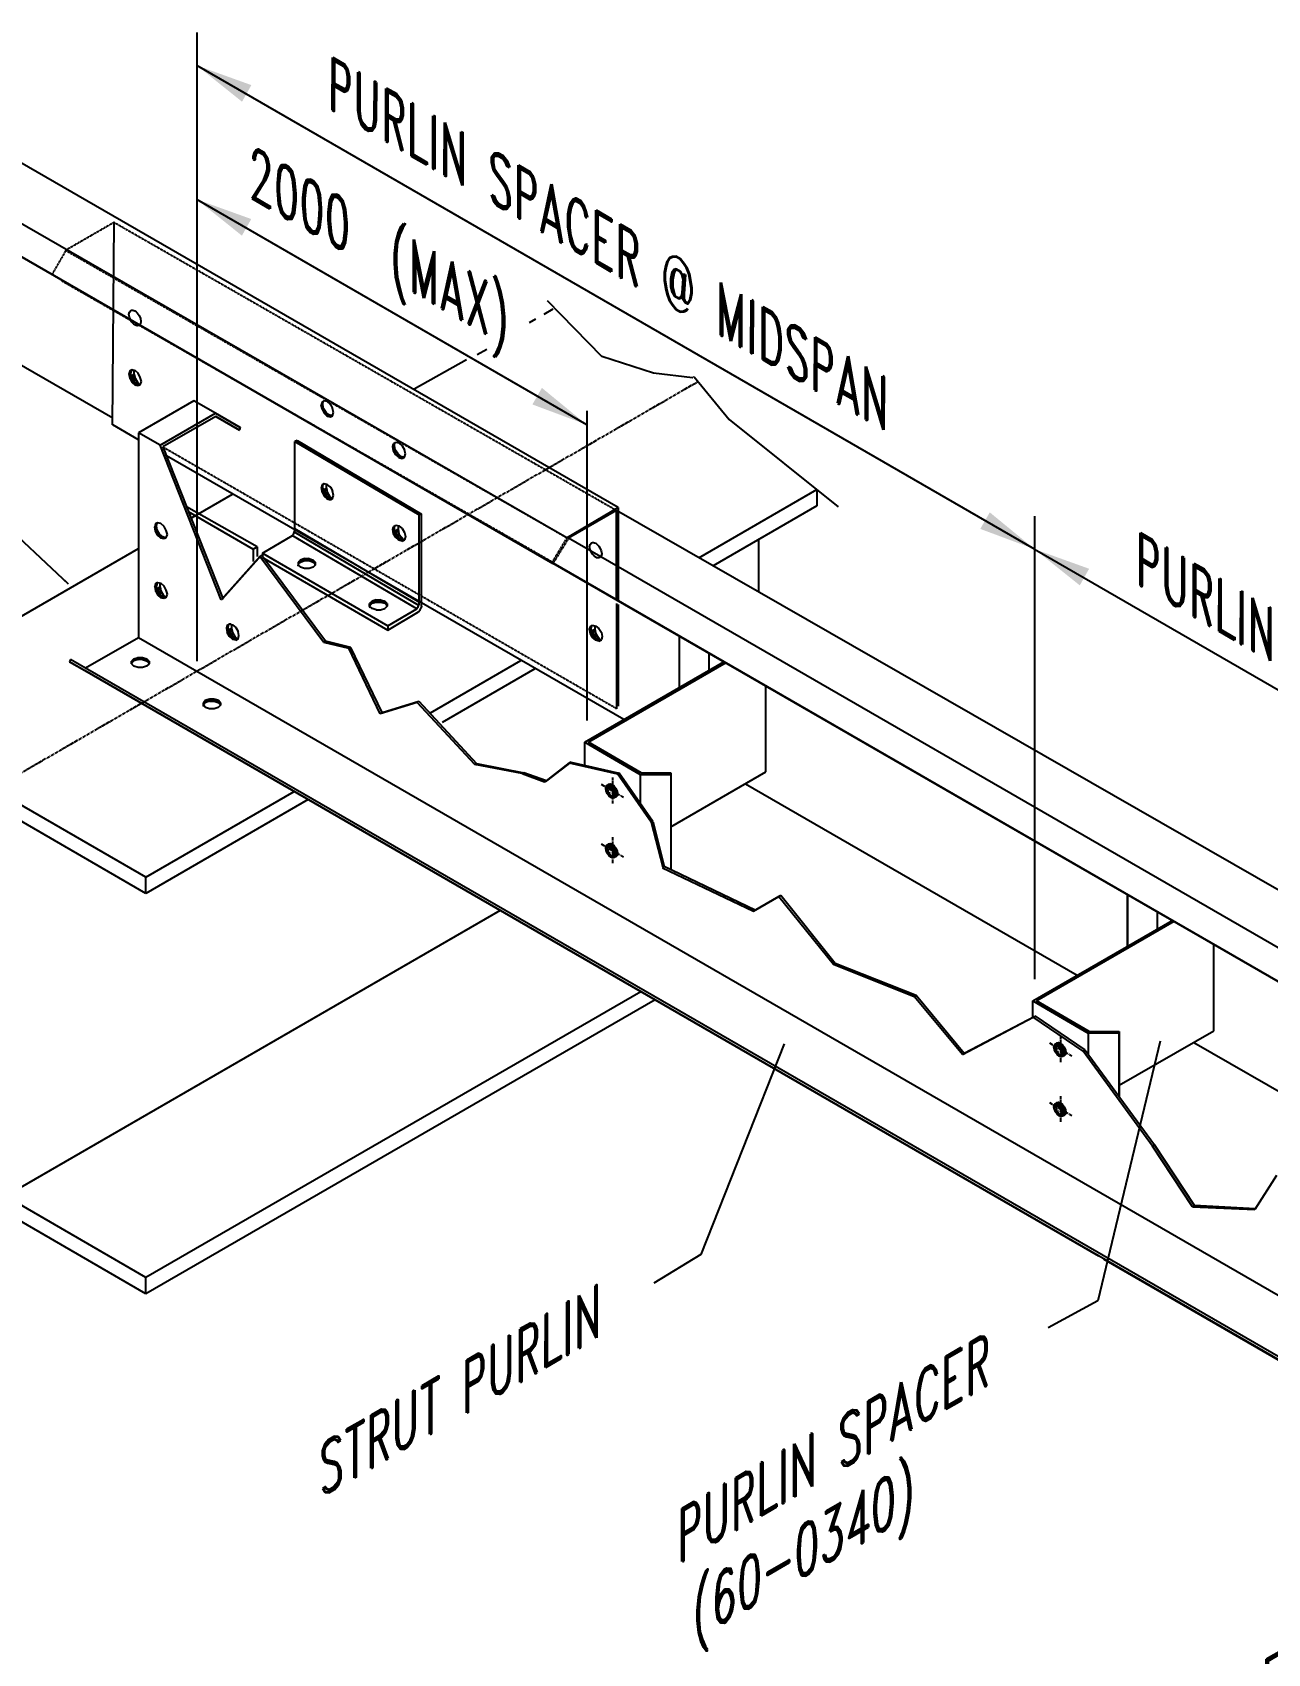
# Model space of a CAD drawing. Header units: inches. Extents: x 3340 to 8649, y 25316 to 28904.
# Drawn here: x 6285 to 6824, y 26978 to 27687 of the extents above; entities that cross this region are included whole.
import ezdxf

# ---------------------------------------------------------------- set-up
doc = ezdxf.new("R2010")
doc.units = ezdxf.units.IN
doc.header["$MEASUREMENT"] = 0
doc.linetypes.add('CENTER', pattern=[2, 1.25, -0.25, 0.25, -0.25])
doc.linetypes.add('HIDDEN', pattern=[0.375, 0.25, -0.125])
doc.layers.add('FRAMES', color=2, linetype='Continuous')
doc.layers.add('secondary', color=7, linetype='Continuous')
doc.styles.add('ROMAND', font='ROMAND', dxfattribs={"height": 3})
doc.styles.get("Standard").update_dxf_attribs({"font": 'arial.ttf'})
doc.dimstyles.get("Standard").update_dxf_attribs({"dimtxt": 0.18, "dimasz": 0.18, "dimexe": 0.18, "dimexo": 0.0625, "dimgap": 0.09, "dimtad": 0, "dimtih": 1, "dimtoh": 1, "dimdec": 4, "dimzin": 0, "dimdsep": 46, "dimtxsty": 'Standard', "dimcen": 0.09, "dimadec": 0, "dimazin": 0, "dimtfac": 1, "dimtdec": 4, "dimtofl": 0, "dimtmove": 0, "dimatfit": 3, "dimfxl": 1, "dimtolj": 1, "dimtzin": 0, "dimarcsym": 0})

msp = doc.modelspace()

# ---------------------------------------------------------------- hatches: boundary and pattern name
h = msp.add_hatch()
h.set_pattern_fill('NET3', scale=10, style=0)
h.set_pattern_definition([(0, (5135.8311, 26605.5127), (0, 1.25), []), (60, (5135.8311, 26605.5127), (-1.0825318, 0.625), []), (120, (5135.8311, 26605.5127), (-1.0825318, -0.625), [])])
edge = h.paths.add_edge_path()
edge.add_ellipse((6537.37, 27354.89), major_axis=(1.61, -2.79), ratio=0.57735, start_angle=120.44063, end_angle=171.11486)
edge.add_ellipse((6537.94, 27355.26), major_axis=(1.61, -2.79), ratio=0.57735, start_angle=192.22353, end_angle=225.11489)
edge.add_ellipse((6536.83, 27354.75), major_axis=(1.08, -1.87), ratio=0.57735, start_angle=88.36026, end_angle=184.71689, ccw=False)
edge.add_line((6537.94, 27355.33), (6537.94, 27357.11))
edge = h.paths.add_edge_path()
edge.add_ellipse((6537.37, 27354.89), major_axis=(1.61, -2.79), ratio=0.57735, start_angle=60.45456, end_angle=120.44063)
edge.add_line((6537.94, 27357.11), (6537.94, 27355.33))
edge.add_ellipse((6536.83, 27354.75), major_axis=(1.08, -1.87), ratio=0.57735, start_angle=85.50788, end_angle=88.36026, ccw=False)
edge.add_line((6537.99, 27355.23), (6539.56, 27354.32))
edge = h.paths.add_edge_path()
edge.add_line((6539.56, 27354.32), (6537.99, 27355.23))
edge.add_ellipse((6536.83, 27354.75), major_axis=(1.08, -1.87), ratio=0.57735, start_angle=1.63974, end_angle=85.50788, ccw=False)
edge.add_line((6537.94, 27352.9), (6537.94, 27352.63))
edge.add_ellipse((6537.94, 27355.26), major_axis=(1.61, -2.79), ratio=0.57735, start_angle=315, end_angle=351.11486)
edge.add_ellipse((6537.37, 27354.89), major_axis=(1.61, -2.79), ratio=0.57735, start_angle=12.22353, end_angle=60.45456)
edge = h.paths.add_edge_path()
edge.add_ellipse((6537.94, 27355.26), major_axis=(1.61, -2.79), ratio=0.57735, start_angle=308.44077, end_angle=315, ccw=False)
edge.add_ellipse((6536.83, 27354.75), major_axis=(1.08, -1.87), ratio=0.57735, start_angle=184.71689, end_angle=348.83877, ccw=False)
edge.add_ellipse((6537.94, 27355.26), major_axis=(1.61, -2.79), ratio=0.57735, start_angle=192.22353, end_angle=225.11489, ccw=False)
edge.add_ellipse((6537.37, 27354.89), major_axis=(1.61, -2.79), ratio=0.57735, start_angle=171.11486, end_angle=329.55937)
edge.add_line((6537.94, 27352.01), (6537.94, 27352.63))
edge = h.paths.add_edge_path()
edge.add_ellipse((6537.94, 27355.26), major_axis=(1.61, -2.79), ratio=0.57735, start_angle=315, end_angle=351.11486, ccw=False)
edge.add_line((6537.94, 27352.63), (6537.94, 27352.01))
edge.add_ellipse((6537.37, 27354.89), major_axis=(1.61, -2.79), ratio=0.57735, start_angle=329.55937, end_angle=372.22353)
h = msp.add_hatch()
h.set_pattern_fill('NET3', scale=10, style=0)
h.set_pattern_definition([(0, (5135.8311, 26579.4371), (0, 1.25), []), (60, (5135.8311, 26579.4371), (-1.0825318, 0.625), []), (120, (5135.8311, 26579.4371), (-1.0825318, -0.625), [])])
edge = h.paths.add_edge_path()
edge.add_ellipse((6537.37, 27328.81), major_axis=(1.61, -2.79), ratio=0.57735, start_angle=120.44063, end_angle=171.11486)
edge.add_ellipse((6537.94, 27329.18), major_axis=(1.61, -2.79), ratio=0.57735, start_angle=192.22353, end_angle=225.11489)
edge.add_ellipse((6536.83, 27328.68), major_axis=(1.08, -1.87), ratio=0.57735, start_angle=88.36026, end_angle=184.71689, ccw=False)
edge.add_line((6537.94, 27329.25), (6537.94, 27331.03))
edge = h.paths.add_edge_path()
edge.add_ellipse((6537.37, 27328.81), major_axis=(1.61, -2.79), ratio=0.57735, start_angle=60.45456, end_angle=120.44063)
edge.add_line((6537.94, 27331.03), (6537.94, 27329.25))
edge.add_ellipse((6536.83, 27328.68), major_axis=(1.08, -1.87), ratio=0.57735, start_angle=85.50788, end_angle=88.36026, ccw=False)
edge.add_line((6537.99, 27329.16), (6539.56, 27328.25))
edge = h.paths.add_edge_path()
edge.add_line((6539.56, 27328.25), (6537.99, 27329.16))
edge.add_ellipse((6536.83, 27328.68), major_axis=(1.08, -1.87), ratio=0.57735, start_angle=1.63974, end_angle=85.50788, ccw=False)
edge.add_line((6537.94, 27326.82), (6537.94, 27326.55))
edge.add_ellipse((6537.94, 27329.18), major_axis=(1.61, -2.79), ratio=0.57735, start_angle=315, end_angle=351.11486)
edge.add_ellipse((6537.37, 27328.81), major_axis=(1.61, -2.79), ratio=0.57735, start_angle=12.22353, end_angle=60.45456)
edge = h.paths.add_edge_path()
edge.add_ellipse((6537.94, 27329.18), major_axis=(1.61, -2.79), ratio=0.57735, start_angle=308.44077, end_angle=315, ccw=False)
edge.add_ellipse((6536.83, 27328.68), major_axis=(1.08, -1.87), ratio=0.57735, start_angle=184.71689, end_angle=348.83877, ccw=False)
edge.add_ellipse((6537.94, 27329.18), major_axis=(1.61, -2.79), ratio=0.57735, start_angle=192.22353, end_angle=225.11489, ccw=False)
edge.add_ellipse((6537.37, 27328.81), major_axis=(1.61, -2.79), ratio=0.57735, start_angle=171.11486, end_angle=329.55937)
edge.add_line((6537.94, 27325.94), (6537.94, 27326.55))
edge = h.paths.add_edge_path()
edge.add_ellipse((6537.94, 27329.18), major_axis=(1.61, -2.79), ratio=0.57735, start_angle=315, end_angle=351.11486, ccw=False)
edge.add_line((6537.94, 27326.55), (6537.94, 27325.94))
edge.add_ellipse((6537.37, 27328.81), major_axis=(1.61, -2.79), ratio=0.57735, start_angle=329.55937, end_angle=372.22353)
h = msp.add_hatch()
h.set_pattern_fill('NET3', scale=10, style=0)
h.set_pattern_definition([(0, (5331.7401, 26492.4358), (0, 1.25), []), (60, (5331.7401, 26492.4358), (-1.0825318, 0.625), []), (120, (5331.7401, 26492.4358), (-1.0825318, -0.625), [])])
edge = h.paths.add_edge_path()
edge.add_ellipse((6733.27, 27241.81), major_axis=(1.61, -2.79), ratio=0.57735, start_angle=120.44063, end_angle=171.11486)
edge.add_ellipse((6733.85, 27242.18), major_axis=(1.61, -2.79), ratio=0.57735, start_angle=192.22353, end_angle=225.11489)
edge.add_ellipse((6732.74, 27241.68), major_axis=(1.08, -1.87), ratio=0.57735, start_angle=88.36026, end_angle=184.71689, ccw=False)
edge.add_line((6733.85, 27242.25), (6733.85, 27244.03))
edge = h.paths.add_edge_path()
edge.add_ellipse((6733.27, 27241.81), major_axis=(1.61, -2.79), ratio=0.57735, start_angle=60.45456, end_angle=120.44063)
edge.add_line((6733.85, 27244.03), (6733.85, 27242.25))
edge.add_ellipse((6732.74, 27241.68), major_axis=(1.08, -1.87), ratio=0.57735, start_angle=85.50788, end_angle=88.36026, ccw=False)
edge.add_line((6733.9, 27242.15), (6735.47, 27241.25))
edge = h.paths.add_edge_path()
edge.add_line((6735.47, 27241.25), (6733.9, 27242.15))
edge.add_ellipse((6732.74, 27241.68), major_axis=(1.08, -1.87), ratio=0.57735, start_angle=1.63974, end_angle=85.50788, ccw=False)
edge.add_line((6733.85, 27239.82), (6733.85, 27239.55))
edge.add_ellipse((6733.85, 27242.18), major_axis=(1.61, -2.79), ratio=0.57735, start_angle=315, end_angle=351.11486)
edge.add_ellipse((6733.27, 27241.81), major_axis=(1.61, -2.79), ratio=0.57735, start_angle=12.22353, end_angle=60.45456)
edge = h.paths.add_edge_path()
edge.add_ellipse((6733.85, 27242.18), major_axis=(1.61, -2.79), ratio=0.57735, start_angle=308.44077, end_angle=315, ccw=False)
edge.add_ellipse((6732.74, 27241.68), major_axis=(1.08, -1.87), ratio=0.57735, start_angle=184.71689, end_angle=348.83877, ccw=False)
edge.add_ellipse((6733.85, 27242.18), major_axis=(1.61, -2.79), ratio=0.57735, start_angle=192.22353, end_angle=225.11489, ccw=False)
edge.add_ellipse((6733.27, 27241.81), major_axis=(1.61, -2.79), ratio=0.57735, start_angle=171.11486, end_angle=329.55937)
edge.add_line((6733.85, 27238.93), (6733.85, 27239.55))
edge = h.paths.add_edge_path()
edge.add_ellipse((6733.85, 27242.18), major_axis=(1.61, -2.79), ratio=0.57735, start_angle=315, end_angle=351.11486, ccw=False)
edge.add_line((6733.85, 27239.55), (6733.85, 27238.93))
edge.add_ellipse((6733.27, 27241.81), major_axis=(1.61, -2.79), ratio=0.57735, start_angle=329.55937, end_angle=372.22353)
h = msp.add_hatch()
h.set_pattern_fill('NET3', scale=10, style=0)
h.set_pattern_definition([(0, (5331.7401, 26466.3601), (0, 1.25), []), (60, (5331.7401, 26466.3601), (-1.0825318, 0.625), []), (120, (5331.7401, 26466.3601), (-1.0825318, -0.625), [])])
edge = h.paths.add_edge_path()
edge.add_ellipse((6733.27, 27215.74), major_axis=(1.61, -2.79), ratio=0.57735, start_angle=120.44063, end_angle=171.11486)
edge.add_ellipse((6733.85, 27216.11), major_axis=(1.61, -2.79), ratio=0.57735, start_angle=192.22353, end_angle=225.11489)
edge.add_ellipse((6732.74, 27215.6), major_axis=(1.08, -1.87), ratio=0.57735, start_angle=88.36026, end_angle=184.71689, ccw=False)
edge.add_line((6733.85, 27216.17), (6733.85, 27217.95))
edge = h.paths.add_edge_path()
edge.add_ellipse((6733.27, 27215.74), major_axis=(1.61, -2.79), ratio=0.57735, start_angle=60.45456, end_angle=120.44063)
edge.add_line((6733.85, 27217.95), (6733.85, 27216.17))
edge.add_ellipse((6732.74, 27215.6), major_axis=(1.08, -1.87), ratio=0.57735, start_angle=85.50788, end_angle=88.36026, ccw=False)
edge.add_line((6733.9, 27216.08), (6735.47, 27215.17))
edge = h.paths.add_edge_path()
edge.add_line((6735.47, 27215.17), (6733.9, 27216.08))
edge.add_ellipse((6732.74, 27215.6), major_axis=(1.08, -1.87), ratio=0.57735, start_angle=1.63974, end_angle=85.50788, ccw=False)
edge.add_line((6733.85, 27213.75), (6733.85, 27213.48))
edge.add_ellipse((6733.85, 27216.11), major_axis=(1.61, -2.79), ratio=0.57735, start_angle=315, end_angle=351.11486)
edge.add_ellipse((6733.27, 27215.74), major_axis=(1.61, -2.79), ratio=0.57735, start_angle=12.22353, end_angle=60.45456)
edge = h.paths.add_edge_path()
edge.add_ellipse((6733.85, 27216.11), major_axis=(1.61, -2.79), ratio=0.57735, start_angle=308.44077, end_angle=315, ccw=False)
edge.add_ellipse((6732.74, 27215.6), major_axis=(1.08, -1.87), ratio=0.57735, start_angle=184.71689, end_angle=348.83877, ccw=False)
edge.add_ellipse((6733.85, 27216.11), major_axis=(1.61, -2.79), ratio=0.57735, start_angle=192.22353, end_angle=225.11489, ccw=False)
edge.add_ellipse((6733.27, 27215.74), major_axis=(1.61, -2.79), ratio=0.57735, start_angle=171.11486, end_angle=329.55937)
edge.add_line((6733.85, 27212.86), (6733.85, 27213.48))
edge = h.paths.add_edge_path()
edge.add_ellipse((6733.85, 27216.11), major_axis=(1.61, -2.79), ratio=0.57735, start_angle=315, end_angle=351.11486, ccw=False)
edge.add_line((6733.85, 27213.48), (6733.85, 27212.86))
edge.add_ellipse((6733.27, 27215.74), major_axis=(1.61, -2.79), ratio=0.57735, start_angle=329.55937, end_angle=372.22353)

# ---------------------------------------------------------------- linework, layer by layer
for p, q in [((6356.37, 27686.66), (6356.37, 27411.81)), ((6722.52, 27460.8), (6356.37, 27672.22)), ((6526.79, 27515.19), (6356.37, 27613.65)), ((6326.7, 27537.31), (6327.77, 27539.09)), ((6327.06, 27538.55), (6326.7, 27537.31)), ((6327.41, 27537.67), (6326.7, 27537.31)), ((6327.77, 27535.89), (6326.7, 27537.31)), ((6326.7, 27537.31), (6327.06, 27535.53)), ((6327.06, 27538.55), (6327.95, 27539.27)), ((6327.06, 27538.55), (6327.95, 27539.27)), ((6327.95, 27539.09), (6327.06, 27538.55)), ((6327.77, 27539.09), (6327.06, 27538.55)), ((6327.06, 27538.55), (6327.95, 27539.09)), ((6327.77, 27539.09), (6327.06, 27538.55)), ((6327.06, 27535.53), (6327.77, 27535.89)), ((6328.84, 27534.11), (6327.06, 27535.53)), ((6327.06, 27535.53), (6327.95, 27533.75)), ((6327.24, 27538.91), (6327.77, 27538.91)), ((6327.24, 27538.73), (6327.77, 27538.73)), ((6327.24, 27538.55), (6327.77, 27538.55)), ((6327.77, 27539.09), (6327.41, 27537.67)), ((6327.41, 27536.42), (6327.41, 27538.38)), ((6327.77, 27535.89), (6327.41, 27537.67)), ((6327.59, 27536.42), (6329.01, 27537.31)), ((6327.77, 27539.09), (6327.95, 27539.09)), ((6327.95, 27539.09), (6327.77, 27539.09)), ((6328.84, 27534.11), (6327.77, 27535.89)), ((6327.95, 27539.27), (6329.37, 27538.91)), ((6329.01, 27537.31), (6328.12, 27535.35)), ((6328.3, 27534.82), (6329.37, 27535.53)), ((6329.01, 27537.31), (6329.01, 27538.91)), ((6329.01, 27537.31), (6329.37, 27535.53)), ((6329.37, 27535.53), (6329.01, 27533.93)), ((6329.37, 27538.91), (6330.79, 27537.67)), ((6329.37, 27535.53), (6330.44, 27533.75)), ((6331.68, 27535.89), (6330.79, 27537.67)), ((6332.21, 27534.11), (6331.68, 27535.89)), ((6327.95, 27533.75), (6328.84, 27534.11)), ((6330.26, 27532.87), (6327.95, 27533.75)), ((6327.95, 27533.75), (6329.37, 27532.51)), ((6330.26, 27532.87), (6328.84, 27534.11)), ((6329.37, 27532.51), (6330.26, 27532.87)), ((6330.79, 27532.15), (6329.37, 27532.51)), ((6331.32, 27532.51), (6329.37, 27532.51)), ((6329.72, 27533.22), (6330.44, 27533.75)), ((6330.44, 27533.75), (6330.26, 27532.87)), ((6330.26, 27532.87), (6331.32, 27532.51)), ((6330.44, 27533.75), (6331.5, 27532.51)), ((6331.68, 27532.69), (6330.79, 27532.15)), ((6331.68, 27532.69), (6330.79, 27532.15)), ((6331.68, 27532.69), (6332.21, 27534.11)), ((6411.1, 27524.99), (6410.74, 27523.74)), ((6410.74, 27523.74), (6411.46, 27524.1)), ((6411.1, 27521.96), (6410.74, 27523.74)), ((6411.1, 27524.99), (6411.99, 27525.7)), ((6411.99, 27525.7), (6411.1, 27524.99)), ((6411.46, 27524.1), (6411.1, 27524.99)), ((6411.1, 27521.96), (6411.46, 27524.1)), ((6411.81, 27522.32), (6411.1, 27521.96)), ((6411.1, 27521.96), (6411.99, 27520.19)), ((6411.46, 27524.1), (6411.63, 27525.52)), ((6411.81, 27522.32), (6411.46, 27524.1)), ((6412.88, 27520.54), (6411.81, 27522.32)), ((6411.99, 27520.19), (6411.81, 27522.32)), ((6413.41, 27525.34), (6411.99, 27525.7)), ((6414.83, 27524.1), (6413.41, 27525.34)), ((6414.48, 27524.45), (6414.83, 27524.1)), ((6414.83, 27524.1), (6415.72, 27522.32)), ((6416.08, 27520.54), (6415.72, 27522.32)), ((6526.79, 27521.22), (6526.79, 27385.86)), ((6412.88, 27520.54), (6411.99, 27520.19)), ((6411.99, 27520.19), (6413.41, 27518.94)), ((6414.12, 27519.48), (6412.88, 27520.54)), ((6413.41, 27518.94), (6412.88, 27520.54)), ((6414.12, 27519.48), (6413.41, 27518.94)), ((6413.41, 27518.94), (6414.83, 27518.59)), ((6415.54, 27519.12), (6414.12, 27519.48)), ((6414.83, 27518.59), (6414.12, 27519.48)), ((6415.54, 27519.12), (6414.83, 27518.59)), ((6414.83, 27518.59), (6415.72, 27519.12)), ((6415.54, 27519.12), (6414.83, 27518.59)), ((6415.72, 27519.12), (6414.83, 27518.59)), ((6415.72, 27519.12), (6415.54, 27519.12)), ((6415.54, 27519.12), (6415.72, 27519.12)), ((6415.72, 27519.12), (6415.54, 27519.12)), ((6415.54, 27519.12), (6415.72, 27519.12)), ((6415.72, 27519.12), (6416.08, 27520.54)), ((6399.25, 27507.88), (6453.58, 27475.8)), ((6399.25, 27468.85), (6399.25, 27507.88)), ((6400.23, 27508.24), (6454.56, 27476.16)), ((6442.03, 27505.61), (6442.39, 27507.03)), ((6442.39, 27507.03), (6443.28, 27507.56)), ((6442.39, 27507.03), (6443.28, 27507.56)), ((6442.74, 27506.14), (6442.39, 27507.03)), ((6442.74, 27506.14), (6442.92, 27507.39)), ((6443.28, 27507.56), (6444.7, 27507.21)), ((6444.7, 27507.21), (6446.12, 27505.96)), ((6442.03, 27505.61), (6442.74, 27506.14)), ((6442.39, 27503.83), (6442.03, 27505.61)), ((6442.39, 27503.83), (6442.74, 27506.14)), ((6443.1, 27504.19), (6442.39, 27503.83)), ((6443.28, 27502.05), (6442.39, 27503.83)), ((6443.1, 27504.19), (6442.74, 27506.14)), ((6444.17, 27502.59), (6443.1, 27504.19)), ((6443.28, 27502.05), (6443.1, 27504.19)), ((6444.17, 27502.59), (6443.28, 27502.05)), ((6444.7, 27500.81), (6443.28, 27502.05)), ((6445.59, 27501.34), (6444.17, 27502.59)), ((6444.7, 27500.81), (6444.17, 27502.59)), ((6445.59, 27501.34), (6444.7, 27500.81)), ((6444.7, 27500.81), (6446.12, 27500.45)), ((6446.83, 27500.99), (6445.59, 27501.34)), ((6446.12, 27500.45), (6445.59, 27501.34)), ((6446.12, 27505.96), (6447.19, 27504.19)), ((6446.83, 27500.99), (6446.12, 27500.45)), ((6446.12, 27500.45), (6447.19, 27500.99)), ((6446.83, 27500.99), (6446.12, 27500.45)), ((6447.19, 27500.99), (6446.12, 27500.45)), ((6447.19, 27501.16), (6446.83, 27500.99)), ((6446.83, 27500.99), (6447.19, 27501.16)), ((6447.19, 27500.99), (6446.83, 27500.99)), ((6447.19, 27500.99), (6446.83, 27500.99)), ((6447.54, 27502.41), (6447.19, 27504.19)), ((6447.19, 27500.99), (6447.54, 27502.41)), ((6411.1, 27488.9), (6410.74, 27487.48)), ((6410.74, 27487.48), (6411.46, 27488.01)), ((6410.74, 27487.48), (6411.1, 27485.7)), ((6411.1, 27488.9), (6411.99, 27489.43)), ((6411.99, 27489.43), (6411.1, 27488.9)), ((6411.46, 27488.01), (6411.1, 27488.9)), ((6411.1, 27485.7), (6411.46, 27488.01)), ((6411.81, 27486.23), (6411.1, 27485.7)), ((6411.1, 27485.7), (6411.99, 27483.92)), ((6411.46, 27488.01), (6411.63, 27489.25)), ((6411.46, 27486.59), (6411.46, 27488.01)), ((6411.81, 27486.23), (6411.46, 27488.01)), ((6411.63, 27486.76), (6413.06, 27487.48)), ((6412.88, 27484.45), (6411.81, 27486.23)), ((6411.99, 27483.92), (6411.81, 27486.23)), ((6412.17, 27489.61), (6411.99, 27489.43)), ((6411.99, 27489.43), (6412.17, 27489.61)), ((6413.41, 27489.08), (6411.99, 27489.43)), ((6413.06, 27487.48), (6411.99, 27485.52)), ((6412.34, 27485.16), (6413.41, 27485.7)), ((6413.06, 27487.48), (6413.06, 27489.25)), ((6413.06, 27487.48), (6413.41, 27485.7)), ((6413.41, 27485.7), (6413.06, 27484.1)), ((6414.83, 27487.83), (6413.41, 27489.08)), ((6413.41, 27485.7), (6414.3, 27483.92)), ((6414.48, 27488.36), (6414.83, 27487.83)), ((6414.83, 27487.83), (6415.72, 27486.23)), ((6416.08, 27484.28), (6415.72, 27486.23)), ((6382.72, 27461.78), (6351.88, 27479.28)), ((6412.88, 27484.45), (6411.99, 27483.92)), ((6411.99, 27483.92), (6413.41, 27482.85)), ((6414.12, 27483.21), (6412.88, 27484.45)), ((6413.41, 27482.85), (6412.88, 27484.45)), ((6414.12, 27483.21), (6413.41, 27482.85)), ((6413.41, 27482.85), (6414.83, 27482.32)), ((6413.59, 27483.56), (6414.3, 27483.92)), ((6414.3, 27483.92), (6414.12, 27483.21)), ((6415.54, 27482.85), (6414.12, 27483.21)), ((6414.83, 27482.32), (6414.12, 27483.21)), ((6414.3, 27483.92), (6415.54, 27482.85)), ((6414.83, 27482.32), (6415.72, 27483.03)), ((6415.72, 27483.03), (6414.83, 27482.32)), ((6415.54, 27482.85), (6414.83, 27482.32)), ((6415.54, 27482.85), (6414.83, 27482.32)), ((6415.72, 27483.03), (6415.54, 27482.85)), ((6415.54, 27482.85), (6415.72, 27483.03)), ((6415.72, 27483.03), (6415.54, 27482.85)), ((6415.54, 27482.85), (6415.72, 27483.03)), ((6415.72, 27483.03), (6416.08, 27484.28)), ((6337.99, 27470.41), (6339.06, 27472.19)), ((6338.35, 27471.83), (6337.99, 27470.41)), ((6339.24, 27472.37), (6338.35, 27471.83)), ((6338.35, 27471.83), (6339.24, 27472.37)), ((6338.35, 27471.83), (6339.24, 27472.37)), ((6339.24, 27472.37), (6338.35, 27471.83)), ((6339.06, 27472.19), (6338.35, 27471.83)), ((6339.06, 27472.19), (6338.35, 27471.83)), ((6338.7, 27470.94), (6339.06, 27472.19)), ((6339.06, 27472.19), (6339.24, 27472.37)), ((6339.24, 27472.37), (6339.06, 27472.19)), ((6340.66, 27472.01), (6339.24, 27472.37)), ((6342.08, 27470.77), (6340.66, 27472.01)), ((6352.65, 27477.32), (6380.93, 27460.75)), ((6442.39, 27470.76), (6443.28, 27471.3)), ((6442.39, 27470.76), (6443.28, 27471.3)), ((6443.28, 27471.3), (6444.7, 27470.94)), ((6453.58, 27436.77), (6453.58, 27475.8)), ((6454.56, 27435.93), (6454.56, 27476.16)), ((6722.52, 27475.23), (6722.52, 27272.89)), ((6722.52, 27475.23), (6722.52, 27272.89)), ((6338.7, 27470.94), (6337.99, 27470.41)), ((6337.99, 27470.41), (6339.06, 27469.17)), ((6338.35, 27468.63), (6337.99, 27470.41)), ((6338.35, 27468.63), (6339.06, 27469.17)), ((6338.35, 27468.63), (6340.12, 27467.39)), ((6339.24, 27466.85), (6338.35, 27468.63)), ((6339.06, 27469.17), (6338.7, 27470.94)), ((6340.12, 27467.39), (6339.06, 27469.17)), ((6339.24, 27466.85), (6340.12, 27467.39)), ((6339.24, 27466.85), (6341.55, 27466.14)), ((6340.66, 27465.61), (6339.24, 27466.85)), ((6341.55, 27466.14), (6340.12, 27467.39)), ((6340.66, 27465.61), (6341.55, 27466.14)), ((6342.61, 27465.61), (6340.66, 27465.61)), ((6342.08, 27465.25), (6340.66, 27465.61)), ((6342.61, 27465.79), (6341.55, 27466.14)), ((6342.97, 27468.99), (6342.08, 27470.77)), ((6342.97, 27465.97), (6342.08, 27465.25)), ((6342.97, 27465.97), (6342.08, 27465.25)), ((6343.5, 27467.21), (6342.97, 27468.99)), ((6342.97, 27465.97), (6343.5, 27467.21)), ((6385.14, 27459.1), (6398.12, 27466.76)), ((6442.03, 27469.52), (6442.39, 27470.76)), ((6442.03, 27469.52), (6442.74, 27469.88)), ((6442.39, 27467.56), (6442.03, 27469.52)), ((6442.74, 27469.88), (6442.39, 27470.76)), ((6442.39, 27467.56), (6442.74, 27469.88)), ((6443.1, 27468.1), (6442.39, 27467.56)), ((6443.28, 27465.96), (6442.39, 27467.56)), ((6442.74, 27469.88), (6442.92, 27471.12)), ((6442.74, 27468.45), (6442.74, 27469.88)), ((6443.1, 27468.1), (6442.74, 27469.88)), ((6442.92, 27468.63), (6444.34, 27469.52)), ((6444.17, 27466.32), (6443.1, 27468.1)), ((6443.28, 27465.96), (6443.1, 27468.1)), ((6444.34, 27469.52), (6443.28, 27467.39)), ((6444.17, 27466.32), (6443.28, 27465.96)), ((6444.7, 27464.72), (6443.28, 27465.96)), ((6443.63, 27467.03), (6444.7, 27467.56)), ((6445.59, 27465.08), (6444.17, 27466.32)), ((6444.7, 27464.72), (6444.17, 27466.32)), ((6444.34, 27471.12), (6444.34, 27469.52)), ((6444.34, 27469.52), (6444.7, 27467.56)), ((6444.7, 27467.56), (6444.34, 27466.14)), ((6444.7, 27470.94), (6446.12, 27469.88)), ((6444.7, 27467.56), (6445.77, 27465.96)), ((6445.59, 27465.08), (6444.7, 27464.72)), ((6446.12, 27464.36), (6444.7, 27464.72)), ((6445.77, 27465.96), (6445.06, 27465.43)), ((6445.59, 27465.08), (6445.77, 27465.96)), ((6446.83, 27464.72), (6445.59, 27465.08)), ((6446.12, 27464.36), (6445.59, 27465.08)), ((6446.83, 27464.72), (6445.77, 27465.96)), ((6446.12, 27469.88), (6447.19, 27468.1)), ((6446.12, 27464.36), (6447.19, 27464.9)), ((6447.19, 27464.9), (6446.12, 27464.36)), ((6446.83, 27464.72), (6446.12, 27464.36)), ((6446.83, 27464.72), (6446.12, 27464.36)), ((6447.19, 27464.9), (6446.83, 27464.72)), ((6446.83, 27464.72), (6447.19, 27464.9)), ((6447.19, 27464.9), (6446.83, 27464.72)), ((6446.83, 27464.72), (6447.19, 27464.9)), ((6447.19, 27468.1), (6447.54, 27466.32)), ((6447.54, 27466.32), (6447.19, 27464.9)), ((6380.93, 27460.75), (6382.72, 27461.78)), ((6380.93, 27460.75), (6380.93, 27455.48)), ((6382.72, 27461.78), (6382.72, 27457.64)), ((6385.14, 27459.1), (6439.81, 27427.22)), ((6385.14, 27459.1), (6385.14, 27457.2)), ((6385.14, 27457.2), (6439.81, 27425.44)), ((6722.52, 27460.81), (7088.74, 27249.35)), ((6401.68, 27456.01), (6400.61, 27454.23)), ((6401.68, 27456.01), (6400.61, 27455.12)), ((6400.61, 27455.12), (6400.61, 27453.88)), ((6400.61, 27455.12), (6400.61, 27453.88)), ((6400.61, 27454.23), (6401.68, 27455.12)), ((6400.61, 27453.52), (6400.61, 27453.88)), ((6400.61, 27453.88), (6400.79, 27453.34)), ((6400.61, 27453.88), (6400.61, 27453.52)), ((6400.61, 27453.88), (6401.68, 27452.99)), ((6403.46, 27456.72), (6401.68, 27455.12)), ((6403.46, 27456.72), (6401.68, 27456.01)), ((6401.68, 27455.12), (6401.68, 27456.01)), ((6401.68, 27455.12), (6403.46, 27455.83)), ((6403.46, 27452.28), (6401.68, 27452.99)), ((6405.41, 27456.72), (6403.46, 27455.83)), ((6403.46, 27455.83), (6403.46, 27456.72)), ((6403.46, 27456.72), (6405.41, 27456.72)), ((6403.46, 27455.83), (6405.41, 27455.83)), ((6405.41, 27452.28), (6403.46, 27452.28)), ((6405.41, 27455.83), (6405.41, 27456.72)), ((6405.41, 27456.72), (6407.19, 27456.01)), ((6407.19, 27456.01), (6405.41, 27455.83)), ((6405.41, 27455.83), (6407.19, 27455.12)), ((6407.19, 27452.99), (6405.41, 27452.28)), ((6407.19, 27455.12), (6407.19, 27456.01)), ((6407.19, 27456.01), (6408.08, 27455.12)), ((6408.08, 27455.12), (6407.19, 27455.12)), ((6407.19, 27455.12), (6408.08, 27454.23)), ((6408.08, 27453.88), (6407.19, 27452.99)), ((6408.08, 27453.88), (6408.08, 27455.12)), ((6408.08, 27455.12), (6408.08, 27453.88)), ((6337.99, 27444.34), (6339.06, 27446.12)), ((6338.35, 27445.58), (6337.99, 27444.34)), ((6338.7, 27444.69), (6337.99, 27444.34)), ((6339.06, 27442.92), (6337.99, 27444.34)), ((6337.99, 27444.34), (6338.35, 27442.56)), ((6338.35, 27445.58), (6339.24, 27446.29)), ((6338.35, 27445.58), (6339.24, 27446.29)), ((6339.24, 27446.12), (6338.35, 27445.58)), ((6339.06, 27446.12), (6338.35, 27445.58)), ((6338.35, 27445.58), (6339.24, 27446.12)), ((6339.06, 27446.12), (6338.35, 27445.58)), ((6338.35, 27442.56), (6339.06, 27442.92)), ((6338.52, 27445.94), (6339.06, 27445.94)), ((6338.52, 27445.76), (6339.06, 27445.76)), ((6338.52, 27445.58), (6339.06, 27445.58)), ((6339.06, 27446.12), (6338.7, 27444.69)), ((6338.7, 27443.45), (6338.7, 27445.4)), ((6339.06, 27442.92), (6338.7, 27444.69)), ((6338.88, 27443.45), (6340.3, 27444.34)), ((6339.06, 27446.12), (6339.24, 27446.12)), ((6339.24, 27446.12), (6339.06, 27446.12)), ((6340.12, 27441.14), (6339.06, 27442.92)), ((6339.24, 27446.29), (6340.66, 27445.94)), ((6340.3, 27444.34), (6339.41, 27442.38)), ((6340.3, 27444.34), (6340.3, 27445.94)), ((6340.3, 27444.34), (6340.66, 27442.56)), ((6340.66, 27445.94), (6342.08, 27444.69)), ((6342.97, 27442.92), (6342.08, 27444.69)), ((6343.5, 27441.14), (6342.97, 27442.92)), ((6340.12, 27441.14), (6338.35, 27442.56)), ((6338.35, 27442.56), (6339.24, 27440.78)), ((6339.24, 27440.78), (6340.12, 27441.14)), ((6341.55, 27439.89), (6339.24, 27440.78)), ((6339.24, 27440.78), (6340.66, 27439.54)), ((6339.59, 27441.85), (6340.66, 27442.56)), ((6341.55, 27439.89), (6340.12, 27441.14)), ((6340.66, 27442.56), (6340.3, 27440.96)), ((6340.66, 27442.56), (6341.72, 27440.78)), ((6340.66, 27439.54), (6341.55, 27439.89)), ((6342.08, 27439.18), (6340.66, 27439.54)), ((6342.61, 27439.54), (6340.66, 27439.54)), ((6341.01, 27440.25), (6341.72, 27440.78)), ((6341.72, 27440.78), (6341.55, 27439.89)), ((6341.55, 27439.89), (6342.61, 27439.54)), ((6341.72, 27440.78), (6342.79, 27439.54)), ((6342.97, 27439.72), (6342.08, 27439.18)), ((6342.97, 27439.72), (6342.08, 27439.18)), ((6342.97, 27439.72), (6343.5, 27441.14)), ((6367.68, 27439.18), (6366.97, 27438.65)), ((6432.97, 27438.05), (6431.9, 27436.1)), ((6432.97, 27438.05), (6431.9, 27436.99)), ((6431.9, 27436.1), (6432.97, 27437.16)), ((6431.9, 27435.92), (6431.9, 27436.99)), ((6431.9, 27435.92), (6431.9, 27436.99)), ((6432.26, 27435.21), (6431.9, 27435.92)), ((6432.97, 27434.85), (6431.9, 27435.92)), ((6434.74, 27438.59), (6432.97, 27437.16)), ((6434.74, 27438.59), (6432.97, 27438.05)), ((6432.97, 27437.16), (6432.97, 27438.05)), ((6432.97, 27437.16), (6434.74, 27437.7)), ((6436.7, 27438.59), (6434.74, 27437.7)), ((6434.74, 27437.7), (6434.74, 27438.59)), ((6434.74, 27438.59), (6436.7, 27438.59)), ((6434.74, 27437.7), (6436.7, 27437.7)), ((6436.7, 27437.7), (6436.7, 27438.59)), ((6436.7, 27438.59), (6438.48, 27438.05)), ((6438.48, 27438.05), (6436.7, 27437.7)), ((6436.7, 27437.7), (6438.48, 27437.16)), ((6439.54, 27436.99), (6438.48, 27438.05)), ((6438.48, 27437.16), (6438.48, 27438.05)), ((6439.54, 27436.1), (6438.48, 27437.16)), ((6438.48, 27437.16), (6439.54, 27436.99)), ((6439.54, 27435.92), (6438.48, 27434.85)), ((6439.54, 27436.99), (6439.54, 27435.92)), ((6439.54, 27436.99), (6439.54, 27435.92)), ((6454.56, 27435.93), (6454.56, 27435.5)), ((6434.74, 27434.32), (6432.97, 27434.85)), ((6434.74, 27434.32), (6436.7, 27434.32)), ((6436.7, 27434.32), (6438.48, 27434.85)), ((6439.81, 27427.22), (6452.46, 27434.69)), ((6439.81, 27425.44), (6453.24, 27433.37)), ((6370.17, 27427.8), (6369.28, 27426.2)), ((6369.63, 27427.63), (6369.28, 27426.2)), ((6369.28, 27426.2), (6369.99, 27426.56)), ((6370.35, 27424.78), (6369.28, 27426.2)), ((6369.28, 27426.2), (6369.63, 27424.43)), ((6369.63, 27427.63), (6370.7, 27428.16)), ((6369.63, 27427.63), (6370.7, 27428.16)), ((6369.63, 27424.43), (6370.35, 27424.78)), ((6371.41, 27423.18), (6369.63, 27424.43)), ((6370.7, 27422.65), (6369.63, 27424.43)), ((6370.17, 27427.8), (6369.99, 27426.56)), ((6369.99, 27425.32), (6369.99, 27427.45)), ((6369.99, 27426.56), (6370.35, 27424.78)), ((6370.17, 27425.32), (6371.59, 27426.2)), ((6370.35, 27424.78), (6371.41, 27423.18)), ((6370.7, 27428.16), (6371.23, 27428.16)), ((6370.7, 27428.16), (6371.95, 27427.8)), ((6371.59, 27426.2), (6370.7, 27424.25)), ((6370.7, 27422.65), (6371.41, 27423.18)), ((6372.83, 27421.94), (6370.7, 27422.65)), ((6371.95, 27421.4), (6370.7, 27422.65)), ((6370.88, 27423.72), (6371.95, 27424.43)), ((6371.41, 27423.18), (6372.83, 27421.94)), ((6371.59, 27427.8), (6371.59, 27426.2)), ((6371.59, 27426.2), (6371.95, 27424.43)), ((6371.95, 27424.43), (6371.59, 27422.83)), ((6371.95, 27427.8), (6373.37, 27426.56)), ((6371.95, 27424.43), (6373.01, 27422.65)), ((6371.95, 27421.4), (6372.83, 27421.94)), ((6373.01, 27422.65), (6372.3, 27422.29)), ((6372.83, 27421.76), (6373.01, 27422.65)), ((6374.08, 27421.58), (6372.83, 27421.94)), ((6374.08, 27421.58), (6373.01, 27422.65)), ((6373.37, 27426.56), (6374.43, 27424.78)), ((6374.43, 27421.76), (6374.08, 27421.58)), ((6374.08, 27421.58), (6374.43, 27421.76)), ((6374.79, 27423), (6374.43, 27424.78)), ((6374.43, 27421.58), (6374.79, 27423)), ((6439.81, 27427.22), (6439.81, 27425.44)), ((6528.05, 27425.78), (6528.41, 27427.02)), ((6528.05, 27425.78), (6528.76, 27426.13)), ((6528.41, 27423.82), (6528.05, 27425.78)), ((6528.41, 27427.02), (6529.3, 27427.56)), ((6528.41, 27427.02), (6529.3, 27427.56)), ((6528.76, 27426.13), (6528.41, 27427.02)), ((6528.41, 27423.82), (6528.76, 27426.13)), ((6529.12, 27424.36), (6528.41, 27423.82)), ((6529.3, 27422.22), (6528.41, 27423.82)), ((6528.76, 27426.13), (6528.94, 27427.38)), ((6528.76, 27424.71), (6528.76, 27426.13)), ((6529.12, 27424.36), (6528.76, 27426.13)), ((6528.94, 27424.89), (6530.36, 27425.78)), ((6530.18, 27422.58), (6529.12, 27424.36)), ((6529.3, 27422.22), (6529.12, 27424.36)), ((6529.3, 27427.56), (6530.72, 27427.2)), ((6530.36, 27425.78), (6529.3, 27423.64)), ((6530.18, 27422.58), (6529.3, 27422.22)), ((6530.72, 27420.98), (6529.3, 27422.22)), ((6529.65, 27423.29), (6530.72, 27423.82)), ((6531.61, 27421.33), (6530.18, 27422.58)), ((6530.72, 27420.98), (6530.18, 27422.58)), ((6530.36, 27427.38), (6530.36, 27425.78)), ((6530.36, 27425.78), (6530.72, 27423.82)), ((6530.72, 27423.82), (6530.36, 27422.4)), ((6530.72, 27427.2), (6532.14, 27426.13)), ((6530.72, 27423.82), (6531.78, 27422.22)), ((6531.78, 27422.22), (6531.07, 27421.69)), ((6531.61, 27421.33), (6531.78, 27422.22)), ((6532.85, 27420.98), (6531.78, 27422.22)), ((6532.14, 27426.13), (6533.21, 27424.36)), ((6533.21, 27424.36), (6533.56, 27422.58)), ((6533.56, 27422.58), (6533.21, 27421.16)), ((6567.32, 27400.25), (6567.32, 27422.83)), ((6371.95, 27421.4), (6374.08, 27421.58)), ((6373.37, 27421.05), (6371.95, 27421.4)), ((6373.37, 27421.05), (6374.43, 27421.58)), ((6374.43, 27421.58), (6373.37, 27421.05)), ((6373.37, 27421.05), (6374.08, 27421.58)), ((6374.43, 27421.58), (6373.37, 27421.05)), ((6373.37, 27421.05), (6374.08, 27421.58)), ((6374.43, 27421.58), (6373.37, 27421.05)), ((6531.61, 27421.33), (6530.72, 27420.98)), ((6532.14, 27420.62), (6530.72, 27420.98)), ((6532.85, 27420.98), (6531.61, 27421.33)), ((6532.14, 27420.62), (6531.61, 27421.33)), ((6532.14, 27420.62), (6533.21, 27421.16)), ((6533.21, 27421.16), (6532.14, 27420.62)), ((6532.85, 27420.98), (6532.14, 27420.62)), ((6532.85, 27420.98), (6532.14, 27420.62)), ((6533.21, 27421.16), (6532.85, 27420.98)), ((6532.85, 27420.98), (6533.21, 27421.16)), ((6533.21, 27421.16), (6532.85, 27420.98)), ((6532.85, 27420.98), (6533.21, 27421.16)), ((6580.3, 27407.89), (6580.3, 27415.36)), ((6328.92, 27412.87), (6327.86, 27410.92)), ((6328.92, 27412.87), (6327.86, 27411.8)), ((6327.86, 27410.92), (6328.92, 27411.98)), ((6327.86, 27410.74), (6327.86, 27411.8)), ((6327.86, 27411.8), (6327.86, 27410.74)), ((6327.86, 27410.74), (6328.92, 27409.67)), ((6328.92, 27412.87), (6330.7, 27413.4)), ((6328.92, 27411.98), (6330.7, 27413.4)), ((6328.92, 27411.98), (6328.92, 27412.87)), ((6330.7, 27412.52), (6328.92, 27411.98)), ((6330.7, 27409.14), (6328.92, 27409.67)), ((6330.7, 27413.4), (6332.66, 27413.4)), ((6330.7, 27412.52), (6332.66, 27413.4)), ((6330.7, 27413.4), (6330.7, 27412.52)), ((6332.66, 27412.52), (6330.7, 27412.52)), ((6332.66, 27409.14), (6330.7, 27409.14)), ((6332.66, 27413.4), (6332.66, 27412.52)), ((6332.66, 27413.4), (6334.44, 27412.87)), ((6334.44, 27412.87), (6332.66, 27412.52)), ((6332.66, 27412.52), (6334.44, 27411.98)), ((6334.44, 27409.67), (6332.66, 27409.14)), ((6335.5, 27411.8), (6334.44, 27412.87)), ((6335.5, 27410.92), (6334.44, 27412.87)), ((6334.44, 27412.87), (6334.44, 27411.98)), ((6334.44, 27411.98), (6335.5, 27410.92)), ((6335.5, 27410.74), (6334.44, 27409.67)), ((6335.5, 27411.8), (6335.5, 27410.74)), ((6335.5, 27411.8), (6335.5, 27410.74)), ((6525.9, 27376.43), (6586.7, 27411.63)), ((6587.59, 27411.09), (6527.5, 27376.43)), ((6605.01, 27363.41), (6605.01, 27401.14)), ((6360.21, 27394.74), (6359.32, 27392.78)), ((6360.21, 27394.74), (6359.32, 27393.67)), ((6360.21, 27393.85), (6359.32, 27392.78)), ((6359.32, 27392.61), (6359.32, 27393.67)), ((6359.32, 27393.67), (6359.32, 27392.61)), ((6361.99, 27395.27), (6360.21, 27393.85)), ((6361.99, 27395.27), (6360.21, 27394.74)), ((6360.21, 27393.85), (6360.21, 27394.74)), ((6361.99, 27394.38), (6360.21, 27393.85)), ((6363.95, 27395.27), (6361.99, 27394.38)), ((6361.99, 27394.38), (6361.99, 27395.27)), ((6363.95, 27395.27), (6361.99, 27395.27)), ((6361.99, 27394.38), (6363.95, 27394.38)), ((6363.95, 27394.38), (6363.95, 27395.27)), ((6365.72, 27394.74), (6363.95, 27395.27)), ((6365.72, 27394.74), (6363.95, 27394.38)), ((6363.95, 27394.38), (6365.72, 27393.85)), ((6366.79, 27393.67), (6365.72, 27394.74)), ((6366.79, 27392.78), (6365.72, 27394.74)), ((6365.72, 27394.74), (6365.72, 27393.85)), ((6365.72, 27393.85), (6366.79, 27392.78)), ((6366.79, 27393.67), (6366.79, 27392.61)), ((6366.79, 27393.67), (6366.79, 27392.61)), ((6359.5, 27391.89), (6359.32, 27392.61)), ((6360.21, 27391.54), (6359.32, 27392.61)), ((6361.99, 27391.01), (6360.21, 27391.54)), ((6363.95, 27391.01), (6361.99, 27391.01)), ((6365.72, 27391.54), (6363.95, 27391.01)), ((6366.79, 27392.61), (6365.72, 27391.54)), ((6525.9, 27376.43), (6550.08, 27362.38)), ((6525.9, 27366.36), (6525.9, 27376.43)), ((6550.61, 27363.09), (6527.5, 27376.43)), ((6550.08, 27362.38), (6550.08, 27349.79)), ((6550.08, 27362.38), (6563.59, 27362.38)), ((6550.61, 27363.09), (6563.59, 27363.09)), ((6563.59, 27339.41), (6605.01, 27363.41)), ((6563.59, 27363.09), (6563.59, 27362.38)), ((6563.59, 27363.09), (6563.59, 27362.38)), ((6563.59, 27362.38), (6563.59, 27320.78)), ((6563.59, 27362.38), (6563.59, 27320.78)), ((6525.9, 27309.41), (6525.9, 27309.51)), ((6763.05, 27309.76), (6763.05, 27287.18)), ((6763.05, 27287.18), (6763.05, 27309.76)), ((6776.21, 27294.83), (6776.21, 27302.29)), ((6721.81, 27263.36), (6782.61, 27298.56)), ((6783.32, 27298.03), (6723.41, 27263.36)), ((6800.92, 27250.33), (6800.92, 27287.89)), ((6721.81, 27263.36), (6745.99, 27249.32)), ((6721.81, 27256.09), (6721.81, 27263.36)), ((6746.34, 27250.03), (6723.41, 27263.36)), ((6745.99, 27249.32), (6745.99, 27240.08)), ((6759.5, 27249.32), (6745.99, 27249.32)), ((6746.34, 27250.03), (6759.5, 27250.03)), ((6759.5, 27226.51), (6800.92, 27250.33)), ((6759.5, 27250.03), (6759.5, 27249.32)), ((6759.5, 27250.03), (6759.5, 27249.32)), ((6759.5, 27221.59), (6759.5, 27249.32)), ((6759.5, 27249.32), (6759.5, 27221.59)), ((6721.81, 27196.34), (6721.81, 27196.39))]:
    msp.add_line(p, q)
at = {"color": 6, "linetype": 'HIDDEN'}
for p, q in [((6320.2, 27603.61), (6299.19, 27591.49)), ((6299.19, 27591.49), (6292.9, 27580.57))]:
    msp.add_line(p, q, dxfattribs=at)
at = {"color": 6}
for p, q in [((6319.59, 27515.09), (6320.2, 27603.61)), ((6330.88, 27508.58), (6319.61, 27515.08))]:
    msp.add_line(p, q, dxfattribs=at)
at = {"linetype": 'HIDDEN'}
msp.add_line((6573.77, 27536.16), (6573.06, 27535.63), dxfattribs=at)
at = {"color": 7}
for p, q in [((6400.23, 27508.24), (6399.25, 27507.88)), ((6454.56, 27476.16), (6453.58, 27475.8)), ((6398.11, 27466.75), (6398.81, 27467.67)), ((6452.46, 27434.69), (6398.11, 27466.75)), ((6398.81, 27467.67), (6399.24, 27468.89)), ((6453.37, 27436.21), (6399.03, 27468.28)), ((6453.59, 27437.67), (6399.25, 27469.74)), ((6453.15, 27435.59), (6453.58, 27436.81)), ((6452.45, 27434.68), (6453.15, 27435.59)), ((6453.23, 27433.36), (6453.93, 27434.28)), ((6453.93, 27434.28), (6454.56, 27435.5))]:
    msp.add_line(p, q, dxfattribs=at)
at = {"color": 7, "linetype": 'CENTER'}
for p, q in [((6533.13, 27358.04), (6543, 27352.34)), ((6537.99, 27360.93), (6537.99, 27349.53)), ((6533.13, 27331.96), (6543, 27326.26)), ((6537.99, 27334.86), (6537.99, 27323.45)), ((6729.04, 27244.96), (6738.91, 27239.26)), ((6733.9, 27247.85), (6733.9, 27236.45)), ((6729.04, 27218.88), (6738.91, 27213.18)), ((6733.9, 27221.78), (6733.9, 27210.38))]:
    msp.add_line(p, q, dxfattribs=at)
at = {"color": 6}
for points in [[(6319.61, 27518.04), (6255.55, 27554.98)], [(6542.94, 27386.29), (6343.11, 27501.53)]]:
    msp.add_lwpolyline(points, dxfattribs=at)
at = {"color": 6, "linetype": 'HIDDEN'}
msp.add_lwpolyline([(6539.78, 27437.06), (6539.78, 27391.07), (6341.6, 27505.36)], dxfattribs=at)
for centre in [(6329.33, 27561.87), (6530.69, 27460.35)]:
    msp.add_ellipse(centre, major_axis=(1.86, -3.22), ratio=0.57735)
at = {"color": 7}
for centre, major_axis in [((6537.37, 27354.89), (1.61, -2.79)), ((6537.94, 27355.26), (1.61, -2.79)), ((6536.83, 27354.75), (1.08, -1.87)), ((6537.37, 27328.81), (1.61, -2.79)), ((6536.83, 27328.68), (1.08, -1.87)), ((6537.94, 27329.18), (1.61, -2.79)), ((6733.27, 27241.81), (1.61, -2.79)), ((6733.85, 27242.18), (1.61, -2.79)), ((6732.74, 27241.68), (1.08, -1.87)), ((6733.27, 27215.74), (1.61, -2.79)), ((6732.74, 27215.6), (1.08, -1.87)), ((6733.85, 27216.11), (1.61, -2.79))]:
    msp.add_ellipse(centre, major_axis=major_axis, ratio=0.57735, dxfattribs=at)
for points in [[(6376.14, 27656.37), (6356.37, 27672.22), (6380.21, 27663.64)], [(6376.09, 27597.83), (6356.32, 27613.68), (6380.16, 27605.1)], [(6507.2, 27531.28), (6526.79, 27515.19), (6503.04, 27524.05)], [(6702.93, 27476.89), (6722.52, 27460.8), (6698.78, 27469.66)], [(6742.27, 27444.97), (6722.49, 27460.82), (6746.34, 27452.24)]]:
    msp.add_solid(points, dxfattribs=at)
at = {"layer": 'FRAMES'}
for p, q in [((6512, 27565.69), (6508.05, 27563.41)), ((6533.45, 27545.06), (6509.59, 27569.35)), ((6504.46, 27561.34), (6501.69, 27559.74)), ((6474.24, 27543.52), (6451.43, 27530.71)), ((6483.08, 27548.14), (6478.97, 27545.76)), ((6555.95, 27537.79), (6533.45, 27545.06)), ((6573.06, 27535.63), (6555.95, 27537.79)), ((6573.77, 27536.16), (6588.97, 27517.53)), ((6588.97, 27517.53), (6636.67, 27479.37)), ((6575.77, 27457.08), (6627.34, 27486.83)), ((6627.34, 27486.83), (6627.34, 27479.7)), ((6354.35, 27474.7), (6371.97, 27484.88)), ((6627.34, 27479.7), (6581.98, 27453.51)), ((6601.94, 27442.07), (6601.94, 27465)), ((6208.1, 27390.14), (6330.88, 27461.12)), ((6458.47, 27389.27), (6498.04, 27412.19)), ((6463.8, 27385.18), (6504.23, 27408.62)), ((6334.15, 27317.43), (6208.1, 27390.14)), ((6334.15, 27310.32), (6208.1, 27383.21)), ((6334.15, 27317.43), (6398.97, 27354.85)), ((6405.06, 27351.33), (6334.15, 27310.32)), ((6334.15, 27310.32), (6334.15, 27317.43)), ((6488.89, 27302.92), (6272.64, 27177.88)), ((6550.43, 27267.38), (6334.15, 27142.5)), ((6556.63, 27263.81), (6334.15, 27135.39)), ((6334.15, 27142.5), (6208.1, 27215.21)), ((6334.15, 27135.39), (6208.1, 27208.1)), ((6334.15, 27135.39), (6334.15, 27142.5))]:
    msp.add_line(p, q, dxfattribs=at)
at = {"layer": 'FRAMES', "linetype": 'CENTER'}
msp.add_line((6225.16, 27331.59), (6575.45, 27534.1), dxfattribs=at)
at = {"layer": 'secondary', "linetype": 'Continuous'}
for p, q in [((6540.5, 27478.96), (6252.01, 27645.54)), ((6518.12, 27465.81), (6230.14, 27631.49)), ((6518.12, 27465.81), (6540.5, 27478.96)), ((6539.78, 27477.71), (6518.86, 27465.64)), ((7048.7, 27185.9), (6539.74, 27477.68)), ((7026.39, 27172.61), (6518.78, 27465.59))]:
    msp.add_line(p, q, dxfattribs=at)
at = {"layer": 'secondary', "color": 6}
for p, q in [((6511.91, 27454.4), (6223.32, 27620.97)), ((6512, 27454.53), (6223.99, 27620.77)), ((6512, 27454.53), (6223.99, 27620.77)), ((7244.94, 27031.53), (6512.04, 27454.56)), ((7244.94, 27031.53), (6512.04, 27454.56)), ((7318.25, 26989.41), (6512.12, 27454.7)), ((7336.62, 26978.8), (6512.12, 27454.7))]:
    msp.add_line(p, q, dxfattribs=at)
at = {"layer": 'secondary', "linetype": 'HIDDEN'}
for p, q in [((6539.02, 27478.09), (6320.14, 27603.57)), ((6518.08, 27465.73), (6299.07, 27591.29)), ((6512.02, 27454.94), (6297.55, 27577.89)), ((6540.5, 27478.96), (6540.5, 27438.18)), ((6539.78, 27438.59), (6539.78, 27477.71)), ((6518.12, 27465.81), (6511.47, 27454.84)), ((6518.86, 27465.64), (6511.91, 27454.4)), ((6540.5, 27436.55), (6540.5, 27392.18))]:
    msp.add_line(p, q, dxfattribs=at)
at = {"layer": 'secondary'}
for p, q in [((6355.06, 27525.58), (6330.88, 27511.72)), ((6364.48, 27520.25), (6355.06, 27525.58)), ((6364.48, 27520.25), (6355.06, 27525.58)), ((6340.3, 27506.2), (6364.48, 27520.25)), ((6364.66, 27518.83), (6341.55, 27505.49)), ((6375.32, 27514.03), (6364.48, 27520.25)), ((6364.48, 27520.25), (6375.32, 27514.03)), ((6364.66, 27518.83), (6374.97, 27512.78)), ((6374.97, 27512.78), (6364.66, 27518.83)), ((6375.32, 27514.03), (6374.97, 27512.78)), ((6340.3, 27506.2), (6330.88, 27511.72)), ((6330.88, 27511.72), (6330.88, 27422.12)), ((6366.97, 27438.65), (6340.3, 27506.2)), ((6341.55, 27505.49), (6367.68, 27439.18)), ((6383.92, 27457.6), (6366.97, 27438.65)), ((6367.68, 27439.18), (6384.63, 27458.13)), ((6384.63, 27458.13), (6383.92, 27457.6)), ((6411.77, 27420.16), (6383.92, 27457.6)), ((6412.66, 27420.52), (6384.63, 27458.13)), ((6330.88, 27422.12), (6307.77, 27408.78)), ((7114.16, 26969.85), (6330.88, 27422.12)), ((6412.66, 27420.52), (6411.77, 27420.16)), ((6411.77, 27420.16), (6422.79, 27417.49)), ((6423.68, 27417.85), (6412.66, 27420.52)), ((6422.79, 27417.49), (6423.68, 27417.85)), ((6436.48, 27388.87), (6422.79, 27417.49)), ((6437.37, 27389.41), (6423.68, 27417.85)), ((6301.19, 27412.52), (6300.66, 27411.63)), ((7083.94, 26959.36), (6300.66, 27411.63)), ((6300.66, 27411.63), (6307.41, 27407.72)), ((7083.94, 26959.36), (6300.66, 27411.63)), ((6300.66, 27411.63), (6307.41, 27407.72)), ((7084.65, 26960.25), (6301.19, 27412.52)), ((7084.65, 26960.25), (6301.19, 27412.52)), ((6750.43, 27151.9), (6307.41, 27407.72)), ((6307.41, 27407.72), (6750.43, 27151.9)), ((6452.66, 27393.85), (6436.48, 27388.87)), ((6437.37, 27389.41), (6453.37, 27394.38)), ((6452.66, 27393.85), (6453.37, 27394.38)), ((6477.9, 27366.65), (6452.66, 27393.85)), ((6453.37, 27394.38), (6478.61, 27367.18)), ((6436.48, 27388.87), (6437.37, 27389.41)), ((6477.9, 27366.65), (6478.61, 27367.18)), ((6498.52, 27362.74), (6477.9, 27366.65)), ((6478.61, 27367.18), (6499.23, 27363.09)), ((6519.09, 27367.41), (6508.48, 27359.18)), ((6519.78, 27367.76), (6509.18, 27359.53)), ((6519.78, 27367.76), (6519.07, 27367.23)), ((6519.09, 27367.41), (6540.21, 27362.59)), ((6519.78, 27367.76), (6540.91, 27362.93)), ((6499.23, 27363.09), (6498.52, 27362.74)), ((6498.52, 27362.74), (6508.29, 27359.18)), ((6509.18, 27359.53), (6499.23, 27363.09)), ((6508.29, 27359.18), (6509.18, 27359.53)), ((6540.91, 27362.93), (6540.2, 27362.4)), ((6554.97, 27341.43), (6540.21, 27362.59)), ((6555.66, 27341.78), (6540.91, 27362.93)), ((6596.2, 27358.3), (6741.19, 27274.56)), ((6555.66, 27341.78), (6554.95, 27341.24)), ((6554.97, 27341.43), (6559.97, 27321.78)), ((6555.66, 27341.78), (6560.67, 27322.13)), ((6560.67, 27322.13), (6559.96, 27321.59)), ((6559.96, 27321.59), (6599.68, 27302.65)), ((6600.39, 27303.01), (6560.67, 27322.13)), ((6610.7, 27309.05), (6599.68, 27302.65)), ((6599.68, 27302.65), (6610.7, 27309.05)), ((6611.59, 27309.41), (6610.7, 27309.05)), ((6611.59, 27309.41), (6610.7, 27309.05)), ((6610.7, 27309.05), (6634.7, 27279.36)), ((6635.41, 27279.72), (6611.59, 27309.41)), ((6634.7, 27279.36), (6635.41, 27279.72)), ((6634.7, 27279.36), (6669.9, 27265.32)), ((6670.79, 27265.67), (6635.41, 27279.72)), ((6669.9, 27265.32), (6670.79, 27265.67)), ((6691.05, 27239.9), (6669.9, 27265.32)), ((6691.77, 27240.43), (6670.79, 27265.67)), ((6691.05, 27239.9), (6721.96, 27256.18)), ((6722.67, 27256.54), (6691.77, 27240.43)), ((6721.96, 27256.18), (6722.67, 27256.54)), ((6743.79, 27241.33), (6721.96, 27256.18)), ((6722.85, 27256.36), (6722.67, 27256.54)), ((6744.58, 27241.98), (6722.75, 27256.84)), ((6792.08, 27245.24), (6937.1, 27161.67)), ((6691.77, 27240.43), (6691.05, 27239.9)), ((6744.68, 27241.86), (6743.79, 27241.33)), ((6774.08, 27199.9), (6743.79, 27241.33)), ((6744.68, 27241.86), (6774.97, 27200.43)), ((6774.97, 27200.43), (6774.08, 27199.9)), ((6791.5, 27173.41), (6774.08, 27199.9)), ((6792.39, 27173.94), (6774.97, 27200.43)), ((6828.3, 27187.1), (6818.7, 27172.16)), ((6792.39, 27173.94), (6791.5, 27173.41)), ((6818.88, 27172.52), (6792.39, 27173.94)), ((6791.5, 27173.41), (6818.7, 27172.16)), ((7090.7, 26955.45), (6752.74, 27150.47)), ((6752.74, 27150.47), (7090.7, 26955.45))]:
    msp.add_line(p, q, dxfattribs=at)

# ---------------------------------------------------------------- texts
at = {"style": 'ROMAND', "width": 0.75}
for s, rotation, oblique, p in [('PURLIN SPACER @ MIDSPAN', 329.89593, 330, (6413.51, 27653.92)), ('2000  (MAX)', 329.89593, 330, (6378.9, 27615.02)), ('PURLIN SPACER @ MIDSPAN', 329.89593, 330, (6766.53, 27446.17)), ('STRUT PURLIN', 29.9938, 30, (6409.73, 27045.97)), ('PURLIN SPACER', 29.9938, 30, (6566.27, 27017.09)), ('(60-0340)', 29.9938, 30, (6573.49, 26983.83)), ('RIGID FRAME RAFTER', 29.9938, 30, (6680.76, 26869.9))]:
    msp.add_text(s, height=20, rotation=rotation, dxfattribs=dict(at, oblique=oblique)).set_placement(p)

# ---------------------------------------------------------------- leaders
at = {"color": 7}
for points in [[(6300.35, 27445.57), (6257.08, 27485.9), (6239.32, 27475.68)], [(6613.04, 27244.63), (6576.62, 27152.47), (6556.18, 27140.03)], [(6777.35, 27245.83), (6750.08, 27132.33), (6728.49, 27120.51)]]:
    msp.add_leader(points, dimstyle='Standard', override={"dimtxt": 3, "dimasz": 2.5, "dimexe": 1, "dimexo": 1, "dimgap": 1, "dimtad": 0, "dimtih": 0, "dimtoh": 0, "dimtxsty": 'ROMAND', "dimclrd": 7, "dimclre": 7, "dimclrt": 7, "dimtix": 1, "dimtofl": 1, "dimatfit": 2}, dxfattribs=at)

doc.saveas('drawing.dxf')
